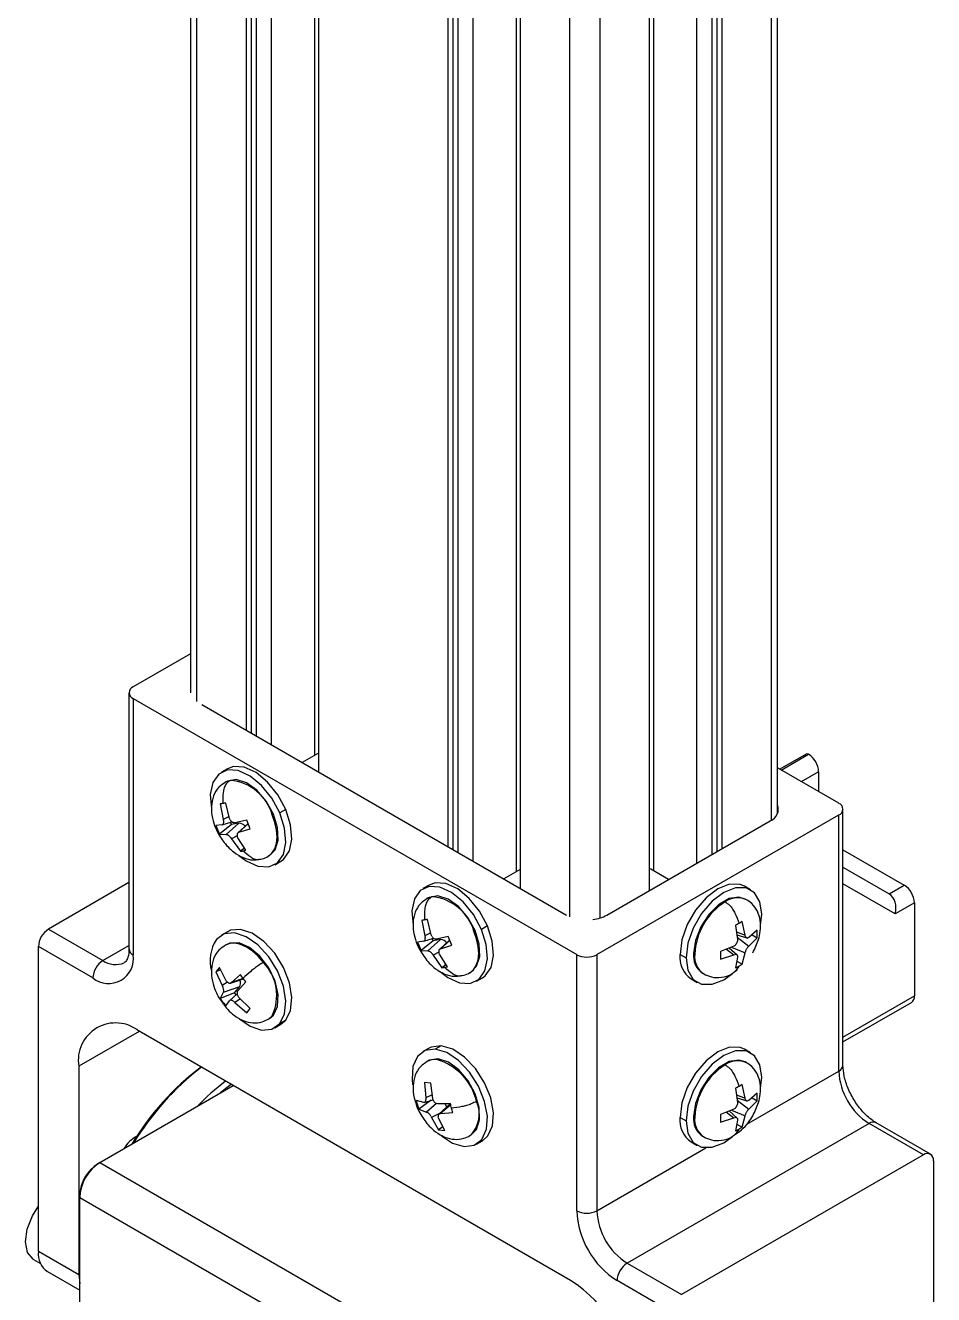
# Model space of a CAD drawing. Header units: millimetres. Extents: x 1258 to 2922, y -135 to 1239.
# Drawn here: x 1671.88 to 1703.73, y 412.44 to 456.95 of the extents above; entities that cross this region are included whole.
import ezdxf

# ---------------------------------------------------------------- set-up
doc = ezdxf.new("R2010")
doc.units = ezdxf.units.MM
doc.header["$LTSCALE"] = 6

msp = doc.modelspace()

# ---------------------------------------------------------------- linework, layer by layer
at = {"color": 7, "linetype": 'Continuous', "lineweight": 25}
for p, q in [((1677.664, 493.137), (1677.664, 433.545)), ((1679.616, 491.903), (1679.616, 432.239)), ((1679.792, 491.86), (1679.792, 432.137)), ((1679.969, 491.806), (1679.969, 432.035)), ((1680.499, 491.5), (1680.499, 431.729)), ((1682.016, 490.624), (1682.016, 431.348)), ((1682.161, 490.541), (1682.161, 430.77)), ((1698.255, 429.306), (1698.255, 489.3)), ((1695.95, 487.969), (1695.95, 427.871)), ((1696.127, 488.071), (1696.127, 427.973)), ((1696.303, 488.173), (1696.303, 428.076)), ((1686.687, 487.821), (1686.687, 428.157)), ((1686.863, 487.778), (1686.863, 428.055)), ((1687.04, 487.724), (1687.04, 427.953)), ((1687.571, 487.418), (1687.571, 427.647)), ((1695.419, 487.663), (1695.419, 427.565)), ((1689.087, 486.542), (1689.087, 427.266)), ((1693.758, 486.704), (1693.758, 426.606)), ((1693.903, 486.787), (1693.903, 427.306)), ((1689.232, 486.459), (1689.232, 426.688)), ((1677.664, 434.909), (1675.656, 433.75)), ((1675.509, 433.545), (1675.509, 424.564)), ((1675.656, 433.341), (1675.656, 424.359)), ((1675.656, 433.341), (1691.212, 424.361)), ((1678.06, 433.137), (1690.859, 425.749)), ((1682.161, 431.431), (1681.588, 431.101)), ((1698.33, 430.865), (1699.291, 431.42)), ((1699.291, 431.42), (1699.344, 431.389)), ((1678.961, 430.883), (1678.749, 430.76)), ((1700.405, 429.668), (1698.255, 430.908)), ((1678.936, 430.436), (1678.895, 430.412)), ((1699.697, 430.777), (1699.697, 430.076)), ((1678.71, 429.645), (1678.815, 429.102)), ((1679.037, 429.141), (1678.905, 429.679)), ((1678.815, 429.102), (1678.828, 429.049)), ((1679.06, 429.09), (1679.037, 429.141)), ((1679.638, 429.076), (1679.221, 428.989)), ((1679.765, 428.778), (1679.638, 429.076)), ((1680.575, 429.291), (1680.534, 429.267)), ((1681.01, 429.453), (1680.798, 429.33)), ((1691.919, 424.361), (1700.405, 429.259)), ((1700.405, 420.277), (1700.405, 429.259)), ((1700.551, 420.481), (1700.551, 429.463)), ((1678.776, 428.912), (1678.554, 428.887)), ((1678.554, 428.887), (1678.681, 428.589)), ((1679.109, 428.926), (1678.681, 428.589)), ((1678.776, 428.911), (1679.12, 429.021)), ((1678.803, 428.924), (1678.776, 428.912)), ((1679.368, 428.971), (1678.921, 428.573)), ((1679.109, 428.926), (1679.074, 429.006)), ((1679.368, 428.971), (1679.109, 428.926)), ((1679.221, 428.989), (1679.182, 428.99)), ((1679.688, 428.958), (1679.325, 428.628)), ((1679.333, 428.635), (1679.365, 428.651)), ((1679.365, 428.651), (1679.765, 428.778)), ((1692.273, 425.749), (1698, 429.055)), ((1678.681, 428.589), (1678.921, 428.573)), ((1678.921, 428.573), (1678.954, 428.569)), ((1679.075, 428.469), (1679.105, 428.422)), ((1679.105, 428.422), (1679.415, 427.986)), ((1679.326, 428.46), (1679.307, 428.51)), ((1679.61, 428.02), (1679.326, 428.46)), ((1679.559, 428.1), (1679.415, 427.986)), ((1680.395, 427.814), (1680.436, 427.838)), ((1700.551, 428.038), (1702.703, 426.796)), ((1680.624, 427.513), (1680.836, 427.635)), ((1689.232, 427.349), (1688.659, 427.018)), ((1693.815, 427.357), (1693.758, 427.381)), ((1694.437, 426.998), (1693.815, 427.357)), ((1700.551, 427.426), (1702.172, 426.49)), ((1675.509, 426.887), (1672.686, 425.257)), ((1686.032, 426.801), (1685.82, 426.678)), ((1697.311, 426.638), (1697.099, 426.76)), ((1702.172, 426.49), (1702.703, 426.796)), ((1686.007, 426.354), (1685.966, 426.33)), ((1697.166, 426.289), (1697.124, 426.313)), ((1703.056, 426.184), (1702.379, 425.793)), ((1703.056, 426.184), (1703.056, 422.918)), ((1685.781, 425.563), (1685.887, 425.02)), ((1686.108, 425.059), (1685.976, 425.597)), ((1697.122, 425.041), (1697.017, 425.524)), ((1697.662, 425.392), (1697.7, 425.779)), ((1672.686, 425.257), (1674.595, 424.155)), ((1678.961, 425.167), (1678.749, 425.045)), ((1687.646, 425.209), (1687.605, 425.185)), ((1688.081, 425.37), (1687.869, 425.248)), ((1696.784, 425.389), (1696.858, 424.888)), ((1697.547, 425.217), (1697.255, 424.964)), ((1697.547, 424.949), (1697.547, 425.217)), ((1672.332, 413.946), (1672.332, 424.645)), ((1674.242, 423.543), (1672.332, 424.645)), ((1678.936, 424.72), (1678.895, 424.696)), ((1685.848, 424.83), (1685.625, 424.805)), ((1685.625, 424.805), (1685.752, 424.507)), ((1686.18, 424.844), (1685.752, 424.507)), ((1685.847, 424.829), (1686.191, 424.939)), ((1685.874, 424.842), (1685.848, 424.83)), ((1685.887, 425.02), (1685.899, 424.967)), ((1686.439, 424.889), (1685.992, 424.491)), ((1686.131, 425.008), (1686.108, 425.059)), ((1686.18, 424.844), (1686.145, 424.924)), ((1686.439, 424.889), (1686.18, 424.844)), ((1686.292, 424.907), (1686.253, 424.908)), ((1686.709, 424.994), (1686.292, 424.907)), ((1686.759, 424.876), (1686.396, 424.546)), ((1686.436, 424.569), (1686.836, 424.696)), ((1686.836, 424.696), (1686.709, 424.994)), ((1696.724, 424.658), (1696.254, 424.471)), ((1696.767, 424.686), (1696.724, 424.658)), ((1696.833, 425.058), (1697.183, 424.946)), ((1696.858, 424.888), (1696.854, 424.838)), ((1697.131, 424.998), (1697.122, 425.041)), ((1697.255, 424.964), (1697.219, 424.947)), ((1697.219, 424.627), (1697.255, 424.659)), ((1697.255, 424.659), (1697.547, 424.949)), ((1697.361, 425.056), (1697.547, 424.949)), ((1685.752, 424.507), (1685.992, 424.491)), ((1685.992, 424.491), (1686.025, 424.487)), ((1686.146, 424.387), (1686.176, 424.34)), ((1686.176, 424.34), (1686.486, 423.904)), ((1686.397, 424.378), (1686.378, 424.427)), ((1686.681, 423.938), (1686.397, 424.378)), ((1686.404, 424.553), (1686.436, 424.569)), ((1691.212, 415.379), (1691.212, 424.361)), ((1691.919, 424.361), (1691.919, 415.379)), ((1694.836, 424.371), (1695.048, 424.248)), ((1695.313, 424.401), (1695.355, 424.377)), ((1696.254, 424.471), (1696.254, 424.202)), ((1696.254, 424.202), (1696.724, 424.353)), ((1696.837, 424.347), (1696.565, 424.594)), ((1696.724, 424.353), (1696.767, 424.366)), ((1696.858, 424.276), (1696.784, 423.896)), ((1696.854, 424.315), (1696.858, 424.276)), ((1697.017, 424.03), (1697.122, 424.428)), ((1697.122, 424.428), (1697.131, 424.475)), ((1678.681, 423.913), (1678.554, 423.761)), ((1678.724, 423.829), (1678.554, 423.761)), ((1678.554, 423.761), (1678.776, 423.274)), ((1678.92, 423.447), (1678.681, 423.913)), ((1686.63, 424.017), (1686.486, 423.904)), ((1687.466, 423.732), (1687.507, 423.755)), ((1696.709, 423.732), (1696.844, 423.827)), ((1696.831, 424.138), (1697.017, 424.03)), ((1678.953, 423.406), (1678.92, 423.447)), ((1679.065, 423.362), (1679.529, 423.511)), ((1679.105, 423.386), (1679.075, 423.366)), ((1679.415, 423.669), (1679.105, 423.386)), ((1679.326, 423.092), (1679.61, 423.41)), ((1687.695, 423.431), (1687.907, 423.553)), ((1695.224, 423.512), (1695.437, 423.39)), ((1695.624, 423.715), (1695.666, 423.691)), ((1678.816, 423.039), (1678.71, 422.824)), ((1679.215, 423.025), (1678.71, 422.824)), ((1678.776, 423.274), (1678.803, 423.225)), ((1679.384, 423.228), (1678.816, 423.039)), ((1678.828, 423.07), (1678.816, 423.039)), ((1679.303, 422.988), (1679.036, 422.745)), ((1679.215, 423.025), (1679.384, 423.228)), ((1679.268, 422.956), (1679.215, 423.025)), ((1679.307, 423.057), (1679.326, 423.092)), ((1679.365, 422.857), (1679.333, 422.902)), ((1679.765, 422.473), (1679.365, 422.857)), ((1678.67, 422.834), (1678.822, 422.631)), ((1678.905, 422.565), (1679.037, 422.745)), ((1679.037, 422.745), (1679.06, 422.762)), ((1679.182, 422.721), (1679.221, 422.684)), ((1679.221, 422.684), (1679.638, 422.321)), ((1679.638, 422.321), (1679.765, 422.473)), ((1700.551, 421.302), (1702.953, 422.689)), ((1680.395, 422.098), (1680.436, 422.122)), ((1680.436, 422.122), (1680.576, 422.24)), ((1680.576, 422.24), (1680.534, 422.216)), ((1681.01, 422.067), (1680.798, 421.945)), ((1680.836, 421.919), (1681.01, 422.067)), ((1691, 412.937), (1675.868, 421.673)), ((1680.624, 421.797), (1680.836, 421.919)), ((1686.032, 421.085), (1685.82, 420.963)), ((1686.463, 421.169), (1686.251, 421.046)), ((1686.007, 420.638), (1685.966, 420.614)), ((1686.352, 420.705), (1686.311, 420.681)), ((1697.311, 420.922), (1697.099, 421.044)), ((1673.747, 420.447), (1673.747, 413.13)), ((1678.025, 420.427), (1678.002, 420.395)), ((1697.166, 420.573), (1697.124, 420.597)), ((1674.489, 417.07), (1679.165, 419.769)), ((1686.091, 419.857), (1685.876, 419.878)), ((1685.876, 419.878), (1685.919, 419.337)), ((1686.163, 419.313), (1686.091, 419.857)), ((1697.122, 419.325), (1697.017, 419.808)), ((1697.662, 419.677), (1697.7, 420.063)), ((1685.919, 419.337), (1685.924, 419.286)), ((1686.18, 419.26), (1686.163, 419.313)), ((1696.784, 419.674), (1696.858, 419.173)), ((1696.833, 419.342), (1697.183, 419.23)), ((1697.131, 419.282), (1697.122, 419.325)), ((1697.547, 419.502), (1697.255, 419.248)), ((1697.361, 419.34), (1697.547, 419.233)), ((1697.547, 419.233), (1697.547, 419.502)), ((1685.846, 419.178), (1685.589, 419.244)), ((1686.108, 419.255), (1685.678, 418.945)), ((1685.678, 418.945), (1685.947, 418.838)), ((1685.877, 419.181), (1685.846, 419.178)), ((1685.868, 419.178), (1686.175, 419.276)), ((1685.947, 418.838), (1685.983, 418.824)), ((1686.336, 419.129), (1686.295, 419.139)), ((1686.784, 419.125), (1686.336, 419.129)), ((1686.777, 419.131), (1686.376, 418.766)), ((1696.724, 418.942), (1696.254, 418.755)), ((1696.837, 418.632), (1696.565, 418.879)), ((1696.767, 418.97), (1696.724, 418.942)), ((1696.858, 419.173), (1696.854, 419.122)), ((1697.255, 419.248), (1697.219, 419.231)), ((1697.219, 418.911), (1697.255, 418.943)), ((1697.255, 418.943), (1697.547, 419.233)), ((1686.097, 418.703), (1686.121, 418.654)), ((1686.121, 418.654), (1686.37, 418.213)), ((1686.365, 418.63), (1686.353, 418.678)), ((1686.585, 418.191), (1686.365, 418.63)), ((1686.401, 418.782), (1686.437, 418.789)), ((1686.437, 418.789), (1686.873, 418.825)), ((1701.465, 418.44), (1692.98, 413.542)), ((1694.836, 418.655), (1695.048, 418.533)), ((1695.313, 418.686), (1695.355, 418.662)), ((1696.254, 418.755), (1696.254, 418.486)), ((1696.254, 418.486), (1696.724, 418.637)), ((1696.724, 418.637), (1696.767, 418.65)), ((1696.858, 418.56), (1696.784, 418.18)), ((1696.831, 418.422), (1697.017, 418.314)), ((1696.854, 418.6), (1696.858, 418.56)), ((1697.017, 418.314), (1697.122, 418.713)), ((1697.122, 418.713), (1697.131, 418.76)), ((1703.374, 417.338), (1701.465, 418.44)), ((1703.624, 417.363), (1701.715, 418.465)), ((1686.52, 418.321), (1686.37, 418.213)), ((1686.37, 418.213), (1686.585, 418.191)), ((1687.466, 418.016), (1687.507, 418.04)), ((1695.624, 417.999), (1695.666, 417.975)), ((1687.695, 417.715), (1687.907, 417.837)), ((1695.224, 417.797), (1695.437, 417.674)), ((1674.418, 417.029), (1674.489, 417.07)), ((1674.489, 417.07), (1690.965, 407.559)), ((1703.374, 417.338), (1694.889, 412.44)), ((1703.728, 417.134), (1703.728, 406.807)), ((1673.782, 415.927), (1673.782, 415.845)), ((1673.782, 415.845), (1690.258, 406.334)), ((1673.782, 405.544), (1673.782, 415.845)), ((1673.747, 413.13), (1672.332, 413.946)), ((1672.165, 413.671), (1672.408, 413.531)), ((1692.98, 413.542), (1694.889, 412.44)), ((1672.648, 413.248), (1673.782, 412.594)), ((1673.747, 413.13), (1673.782, 412.834)), ((1694.536, 411.827), (1692.626, 412.929))]:
    msp.add_line(p, q, dxfattribs=at)
at = {"color": 8, "linetype": 'Continuous', "lineweight": 25}
for p, q in [((1677.883, 493.01), (1677.883, 433.239)), ((1698.036, 489.173), (1698.036, 429.077)), ((1692.025, 485.703), (1692.025, 425.644)), ((1690.965, 485.459), (1690.965, 425.688)), ((1698.383, 430.835), (1699.344, 431.389)), ((1699.697, 430.777), (1699.09, 430.426)), ((1679.02, 429.21), (1678.815, 429.102)), ((1679.695, 428.944), (1679.365, 428.651)), ((1679.304, 428.527), (1679.105, 428.422)), ((1702.379, 425.793), (1700.551, 426.849)), ((1686.091, 425.127), (1685.887, 425.02)), ((1696.817, 425.164), (1697.122, 425.041)), ((1674.595, 424.155), (1675.509, 424.683)), ((1686.766, 424.862), (1686.436, 424.569)), ((1696.639, 424.624), (1697.122, 424.428)), ((1696.844, 424.98), (1697.255, 424.659)), ((1686.375, 424.445), (1686.176, 424.34)), ((1696.466, 424.555), (1696.724, 424.353)), ((1678.967, 423.395), (1678.776, 423.274)), ((1679.519, 423.523), (1679.105, 423.386)), ((1700.551, 421.471), (1703.056, 422.918)), ((1678.813, 422.624), (1678.803, 422.691)), ((1679.416, 422.807), (1679.221, 422.684)), ((1675.868, 421.672), (1673.747, 420.447)), ((1697.174, 418.413), (1700.405, 420.277)), ((1686.145, 419.446), (1685.919, 419.337)), ((1696.817, 419.448), (1697.122, 419.325)), ((1685.549, 419.196), (1685.628, 419.092)), ((1686.296, 419.139), (1685.947, 418.838)), ((1686.792, 419.095), (1686.437, 418.789)), ((1696.466, 418.839), (1696.724, 418.637)), ((1696.639, 418.908), (1697.122, 418.713)), ((1696.844, 419.264), (1697.255, 418.943)), ((1686.402, 418.79), (1686.121, 418.654)), ((1691.919, 415.379), (1695.744, 417.587))]:
    msp.add_line(p, q, dxfattribs=at)
at = {"color": 7, "linetype": 'Continuous', "lineweight": 25, "flags": 128}
for points in [[(1681.01, 429.453), (1680.732, 429.969), (1680.372, 430.415), (1679.967, 430.749), (1679.554, 430.936), (1679.175, 430.96), (1678.961, 430.883)], [(1680.798, 429.33), (1680.52, 429.846), (1680.16, 430.293), (1679.755, 430.626), (1679.342, 430.814), (1678.963, 430.837), (1678.655, 430.694), (1678.448, 430.399), (1678.362, 429.98), (1678.405, 429.481)], [(1680.575, 429.291), (1680.324, 429.747), (1679.996, 430.13), (1679.63, 430.392), (1679.271, 430.503), (1678.962, 430.45), (1678.936, 430.436)], [(1679.359, 427.842), (1679.618, 427.647), (1680.031, 427.459), (1680.409, 427.436), (1680.717, 427.579), (1680.924, 427.874), (1681.01, 428.293), (1680.967, 428.795), (1680.798, 429.33)], [(1680.436, 427.838), (1680.632, 428.036), (1680.739, 428.381), (1680.72, 428.817), (1680.575, 429.291)], [(1680.836, 427.635), (1680.93, 427.701), (1681.137, 427.997), (1681.223, 428.416), (1681.179, 428.918), (1681.01, 429.453)], [(1688.081, 425.37), (1687.803, 425.887), (1687.444, 426.333), (1687.038, 426.667), (1686.625, 426.854), (1686.246, 426.878), (1686.032, 426.801)], [(1687.869, 425.248), (1687.591, 425.764), (1687.231, 426.211), (1686.826, 426.544), (1686.413, 426.732), (1686.034, 426.755), (1685.726, 426.612), (1685.519, 426.317), (1685.433, 425.898), (1685.476, 425.399)], [(1687.646, 425.209), (1687.395, 425.665), (1687.067, 426.048), (1686.701, 426.31), (1686.342, 426.421), (1686.033, 426.368), (1686.007, 426.354)], [(1697.099, 426.76), (1696.941, 426.825), (1696.572, 426.829), (1696.162, 426.667), (1695.752, 426.356), (1695.383, 425.925), (1695.089, 425.417), (1694.901, 424.881), (1694.836, 424.371)], [(1697.7, 425.779), (1697.635, 426.215), (1697.447, 426.533), (1697.153, 426.702), (1696.784, 426.706), (1696.374, 426.545), (1695.964, 426.233), (1695.595, 425.802), (1695.301, 425.294), (1695.113, 424.759), (1695.048, 424.248)], [(1697.124, 426.313), (1696.904, 426.381), (1696.558, 426.326), (1696.19, 426.114), (1695.844, 425.768), (1695.562, 425.332), (1695.377, 424.857), (1695.313, 424.401)], [(1680.798, 421.945), (1680.967, 422.285), (1681.01, 422.736), (1680.924, 423.254), (1680.717, 423.789), (1680.409, 424.287), (1680.03, 424.701), (1679.618, 424.989), (1679.212, 425.124), (1678.852, 425.093), (1678.575, 424.897)], [(1681.01, 422.067), (1681.179, 422.407), (1681.222, 422.858), (1681.136, 423.377), (1680.929, 423.911), (1680.621, 424.41), (1680.242, 424.823), (1679.83, 425.112), (1679.424, 425.247), (1679.065, 425.215), (1678.961, 425.167)], [(1686.43, 423.76), (1686.689, 423.565), (1687.102, 423.377), (1687.48, 423.354), (1687.788, 423.497), (1687.996, 423.792), (1688.081, 424.211), (1688.038, 424.713), (1687.869, 425.248)], [(1687.507, 423.755), (1687.703, 423.954), (1687.81, 424.299), (1687.791, 424.735), (1687.646, 425.209)], [(1687.907, 423.553), (1688.001, 423.619), (1688.208, 423.915), (1688.294, 424.334), (1688.25, 424.835), (1688.081, 425.37)], [(1680.576, 422.24), (1680.72, 422.548), (1680.739, 422.962), (1680.632, 423.431), (1680.41, 423.898), (1680.101, 424.308), (1679.742, 424.612), (1679.377, 424.771), (1679.048, 424.768), (1678.936, 424.72)], [(1695.048, 424.248), (1695.113, 423.813), (1695.301, 423.495), (1695.595, 423.325), (1695.964, 423.321), (1696.374, 423.483), (1696.678, 423.699)], [(1696.772, 423.783), (1696.784, 423.794), (1696.818, 423.828)], [(1679.38, 422.108), (1679.755, 421.852), (1680.161, 421.717), (1680.52, 421.749), (1680.798, 421.945)], [(1686.463, 421.169), (1686.109, 421.123), (1686.032, 421.085)], [(1687.907, 417.837), (1688.099, 418.008), (1688.258, 418.358), (1688.291, 418.817), (1688.195, 419.338), (1687.978, 419.872), (1687.663, 420.365), (1687.28, 420.77), (1686.867, 421.047), (1686.463, 421.169)], [(1697.099, 421.044), (1696.941, 421.109), (1696.572, 421.113), (1696.162, 420.951), (1695.752, 420.64), (1695.383, 420.209), (1695.089, 419.701), (1694.901, 419.166), (1694.836, 418.655)], [(1686.251, 421.046), (1685.897, 421), (1685.628, 420.792), (1685.468, 420.442), (1685.436, 419.983), (1685.456, 419.799)], [(1686.352, 420.705), (1686.042, 420.656), (1686.007, 420.638)], [(1687.264, 417.632), (1687.618, 417.677), (1687.887, 417.885), (1688.046, 418.236), (1688.079, 418.694), (1687.983, 419.216), (1687.766, 419.75), (1687.451, 420.243), (1687.068, 420.648), (1686.655, 420.925), (1686.251, 421.046)], [(1687.507, 418.04), (1687.698, 418.229), (1687.809, 418.571), (1687.793, 419.005), (1687.652, 419.479), (1687.404, 419.937), (1687.077, 420.322), (1686.712, 420.589), (1686.352, 420.705)], [(1697.7, 420.063), (1697.635, 420.499), (1697.447, 420.817), (1697.153, 420.986), (1696.784, 420.991), (1696.374, 420.829), (1695.964, 420.518), (1695.595, 420.087), (1695.301, 419.579), (1695.113, 419.043), (1695.048, 418.533)], [(1697.124, 420.597), (1696.904, 420.665), (1696.558, 420.61), (1696.19, 420.398), (1695.844, 420.053), (1695.562, 419.616), (1695.377, 419.141), (1695.313, 418.686)], [(1679.098, 419.808), (1678.907, 419.664), (1678.716, 419.51)], [(1695.048, 418.533), (1695.113, 418.097), (1695.301, 417.779), (1695.595, 417.609), (1695.964, 417.605), (1696.374, 417.767), (1696.678, 417.983)], [(1686.475, 418.006), (1686.86, 417.753), (1687.264, 417.632)], [(1696.772, 418.067), (1696.784, 418.078), (1696.835, 418.128)], [(1672.165, 413.671), (1672.147, 413.683), (1671.949, 413.922), (1671.876, 414.291), (1671.936, 414.74), (1672.121, 415.208), (1672.332, 415.539)]]:
    msp.add_lwpolyline(points, dxfattribs=at)
at = {"color": 8, "linetype": 'Continuous', "lineweight": 25, "flags": 128}
for points in [[(1679.066, 430.473), (1678.904, 430.417), (1678.895, 430.412)], [(1680.391, 427.812), (1680.519, 427.915), (1680.62, 428.067), (1680.682, 428.26), (1680.705, 428.485), (1680.687, 428.735), (1680.63, 428.999), (1680.534, 429.267)], [(1686.137, 426.391), (1685.975, 426.335), (1685.966, 426.33)], [(1687.462, 423.729), (1687.59, 423.833), (1687.691, 423.985), (1687.754, 424.178), (1687.776, 424.403), (1687.759, 424.653), (1687.701, 424.917), (1687.605, 425.185)], [(1680.223, 424.09), (1680.038, 424.307), (1679.839, 424.489), (1679.631, 424.629), (1679.425, 424.722), (1679.227, 424.764), (1679.044, 424.753), (1678.891, 424.694)], [(1680.391, 422.096), (1680.404, 422.103), (1680.534, 422.216)]]:
    msp.add_lwpolyline(points, dxfattribs=at)
at = {"color": 7, "linetype": 'Continuous', "lineweight": 25}
for centre, radius, start, end in [((1675.733, 433.545), 0.218, 110.7834, 249.2166), ((1698.93, 430.742), 0.768, 2.6055, 57.3945), ((1678.915, 428.793), 1.687, 16.3377, 84.8446), ((1697.847, 429.465), 0.437, 290.5227, 20.934), ((1700.327, 429.463), 0.218, 290.7834, 69.2166), ((1679.368, 428.702), 0.269, 36.7598, 89.9512), ((1702.289, 426.149), 0.768, 2.6055, 57.3945), ((1685.986, 424.711), 1.687, 16.3377, 84.8446), ((1697.658, 424.273), 2.305, 122.6055, 177.3945), ((1691.632, 426.92), 1.335, 276.3256, 298.6961), ((1673.1, 424.61), 0.768, 122.6055, 177.3945), ((1679.745, 424.145), 1.391, 147.2742, 195.1167), ((1686.439, 424.62), 0.269, 36.7598, 89.9512), ((1674.794, 424.22), 0.873, 230.7967, 9.214), ((1691.566, 425.043), 0.769, 242.6097, 297.3903), ((1695.74, 424.263), 0.911, 173.1955, 235.4923), ((1696.021, 424.308), 0.714, 172.4814, 236.2064), ((1675.009, 423.508), 0.768, 122.6055, 177.3945), ((1679.002, 422.924), 1.688, 335.1856, 43.6652), ((1679.151, 423.362), 0.269, 330.0894, 23.2827), ((1702.818, 422.887), 0.24, 304.0564, 7.2558), ((1675.04, 420.657), 1.31, 50.7967, 189.214), ((1685.756, 418.769), 1.991, 13.0042, 73.8306), ((1683.723, 412.868), 9.453, 126.975, 149.1544), ((1683.944, 412.754), 9.666, 127.5834, 148.8551), ((1697.658, 418.557), 2.305, 122.6055, 177.3945), ((1702.707, 420.382), 2.305, 182.6055, 237.3945), ((1684.019, 413.141), 8.499, 127.0593, 136.0574), ((1686.193, 418.779), 0.527, 27.6673, 41.4759), ((1695.74, 418.547), 0.911, 173.1955, 235.4923), ((1696.021, 418.592), 0.714, 172.4814, 236.2064), ((1676.242, 417.055), 1.038, 116.6647, 151.0356), ((1675.317, 415.775), 1.537, 122.6055, 177.3945), ((1703.512, 417.169), 0.218, 350.786, 129.2033), ((1675.164, 415.864), 1.383, 122.6055, 177.3945), ((1694.283, 415.519), 3.074, 182.6055, 237.3945), ((1691.566, 416.061), 0.769, 242.6097, 297.3903), ((1694.222, 415.484), 2.305, 182.6055, 237.3945), ((1673.052, 413.851), 0.726, 172.4814, 236.2064), ((1693.394, 412.895), 0.768, 122.6055, 177.3945), ((1688.516, 409.053), 4.61, 2.6055, 57.3945)]:
    msp.add_arc(centre, radius, start, end, dxfattribs=at)
at = {"color": 8, "linetype": 'Continuous', "lineweight": 25}
for centre, radius, start, end in [((1696.855, 425.601), 0.754, 65.6929, 125.6176), ((1675.76, 424.588), 0.251, 185.6948, 245.6253), ((1696.068, 424.286), 0.719, 172.7273, 236.1117), ((1675.035, 424.77), 0.756, 234.4174, 293.9061), ((1686.238, 420.133), 0.552, 82.4048, 119.5805), ((1696.855, 419.885), 0.754, 65.6929, 125.6176), ((1700.301, 420.506), 0.251, 294.3747, 354.3052), ((1686.766, 418.771), 1.031, 313.1439, 25.5769), ((1696.068, 418.571), 0.719, 172.7273, 236.1117), ((1701.612, 418.236), 0.251, 65.6929, 125.6176)]:
    msp.add_arc(centre, radius, start, end, dxfattribs=at)
at = {"color": 7, "linetype": 'Continuous', "lineweight": 25}
msp.add_ellipse((1702.026, 425.997), major_axis=(0, 0.533), ratio=0.717434, start_param=4.319788, end_param=5.890584, dxfattribs=at)
for points, knots in [([(1678.895, 430.412), (1678.813, 430.354), (1678.625, 430.224), (1678.457, 429.931), (1678.384, 429.561), (1678.421, 429.168), (1678.526, 428.823), (1678.626, 428.633), (1678.67, 428.55)], [0, 0, 0, 0, 0.141423, 0.321525, 0.516844, 0.711735, 0.873078, 1, 1, 1, 1]), ([(1679.066, 430.473), (1679.015, 430.438), (1678.922, 430.374), (1678.84, 430.215), (1678.797, 429.978), (1678.8, 429.792), (1678.803, 429.661)], [0, 0, 0, 0, 0.233001, 0.418435, 0.591328, 1, 1, 1, 1]), ([(1678.803, 429.661), (1678.785, 429.658), (1678.753, 429.652), (1678.723, 429.647), (1678.71, 429.645)], [0, 0, 0, 0, 0.559869, 1, 1, 1, 1]), ([(1678.905, 429.679), (1678.885, 429.675), (1678.85, 429.669), (1678.817, 429.663), (1678.803, 429.661)], [0, 0, 0, 0, 0.560075, 1, 1, 1, 1]), ([(1679.06, 429.09), (1679.069, 429.077), (1679.085, 429.052), (1679.116, 429.022), (1679.148, 429), (1679.171, 428.993), (1679.182, 428.99)], [0, 0, 0, 0, 0.250273, 0.5, 0.749727, 1, 1, 1, 1]), ([(1678.803, 428.924), (1678.808, 428.93), (1678.82, 428.943), (1678.829, 428.972), (1678.833, 429.008), (1678.83, 429.036), (1678.828, 429.049)], [0, 0, 0, 0, 0.250273, 0.5, 0.749727, 1, 1, 1, 1]), ([(1679.333, 428.635), (1679.326, 428.628), (1679.312, 428.614), (1679.302, 428.584), (1679.299, 428.549), (1679.304, 428.523), (1679.307, 428.51)], [0, 0, 0, 0, 0.250273, 0.5, 0.749727, 1, 1, 1, 1]), ([(1678.67, 428.55), (1678.764, 428.41), (1678.915, 428.184), (1679.215, 427.921), (1679.513, 427.751), (1679.814, 427.664), (1680.003, 427.696), (1680.078, 427.709)], [0, 0, 0, 0, 0.269707, 0.43363, 0.651466, 0.862752, 1, 1, 1, 1]), ([(1679.075, 428.469), (1679.066, 428.481), (1679.047, 428.505), (1679.016, 428.534), (1678.984, 428.557), (1678.964, 428.565), (1678.954, 428.569)], [0, 0, 0, 0, 0.250273, 0.5, 0.749727, 1, 1, 1, 1]), ([(1679.415, 427.986), (1679.432, 427.988), (1679.462, 427.992), (1679.495, 427.997), (1679.509, 428)], [0, 0, 0, 0, 0.560075, 1, 1, 1, 1]), ([(1679.509, 428), (1679.527, 428.003), (1679.56, 428.009), (1679.595, 428.017), (1679.61, 428.02)], [0, 0, 0, 0, 0.559869, 1, 1, 1, 1]), ([(1680.078, 427.709), (1680.112, 427.711), (1680.219, 427.717), (1680.324, 427.775), (1680.395, 427.814)], [0, 0, 0, 0, 0.322958, 1, 1, 1, 1]), ([(1685.966, 426.33), (1685.884, 426.272), (1685.696, 426.142), (1685.528, 425.849), (1685.455, 425.479), (1685.493, 425.086), (1685.597, 424.741), (1685.697, 424.551), (1685.741, 424.468)], [0, 0, 0, 0, 0.141423, 0.321525, 0.516844, 0.711735, 0.873078, 1, 1, 1, 1]), ([(1686.137, 426.391), (1686.086, 426.356), (1685.993, 426.292), (1685.912, 426.133), (1685.868, 425.896), (1685.872, 425.71), (1685.874, 425.579)], [0, 0, 0, 0, 0.233001, 0.418435, 0.591328, 1, 1, 1, 1]), ([(1696.416, 426.215), (1696.469, 426.18), (1696.565, 426.117), (1696.685, 425.967), (1696.8, 425.747), (1696.862, 425.575), (1696.905, 425.455)], [0, 0, 0, 0, 0.233001, 0.418435, 0.591328, 1, 1, 1, 1]), ([(1697.391, 424.427), (1697.465, 424.578), (1697.585, 424.822), (1697.662, 425.213), (1697.663, 425.559), (1697.567, 425.888), (1697.396, 426.134), (1697.231, 426.245), (1697.166, 426.289)], [0, 0, 0, 0, 0.225449, 0.362472, 0.544562, 0.721176, 0.888899, 1, 1, 1, 1]), ([(1685.874, 425.579), (1685.856, 425.576), (1685.824, 425.57), (1685.794, 425.565), (1685.781, 425.563)], [0, 0, 0, 0, 0.559869, 1, 1, 1, 1]), ([(1685.976, 425.597), (1685.956, 425.593), (1685.921, 425.587), (1685.888, 425.581), (1685.874, 425.579)], [0, 0, 0, 0, 0.560075, 1, 1, 1, 1]), ([(1697.017, 425.524), (1696.997, 425.511), (1696.96, 425.487), (1696.922, 425.465), (1696.905, 425.455)], [0, 0, 0, 0, 0.560075, 1, 1, 1, 1]), ([(1696.905, 425.455), (1696.883, 425.443), (1696.844, 425.42), (1696.802, 425.399), (1696.784, 425.389)], [0, 0, 0, 0, 0.559869, 1, 1, 1, 1]), ([(1678.895, 424.696), (1678.813, 424.638), (1678.625, 424.508), (1678.457, 424.216), (1678.384, 423.845), (1678.421, 423.452), (1678.526, 423.107), (1678.626, 422.917), (1678.67, 422.834)], [0, 0, 0, 0, 0.141423, 0.321525, 0.516844, 0.711735, 0.873078, 1, 1, 1, 1]), ([(1685.874, 424.842), (1685.879, 424.848), (1685.891, 424.861), (1685.9, 424.89), (1685.904, 424.926), (1685.901, 424.954), (1685.899, 424.967)], [0, 0, 0, 0, 0.250273, 0.5, 0.749727, 1, 1, 1, 1]), ([(1686.131, 425.008), (1686.14, 424.995), (1686.156, 424.97), (1686.187, 424.94), (1686.219, 424.918), (1686.242, 424.911), (1686.253, 424.908)], [0, 0, 0, 0, 0.250273, 0.5, 0.749727, 1, 1, 1, 1]), ([(1696.767, 424.686), (1696.777, 424.696), (1696.798, 424.716), (1696.824, 424.754), (1696.844, 424.795), (1696.851, 424.824), (1696.854, 424.838)], [0, 0, 0, 0, 0.2502728, 0.5, 0.7497272, 1, 1, 1, 1]), ([(1697.131, 424.998), (1697.136, 424.988), (1697.145, 424.969), (1697.166, 424.951), (1697.191, 424.942), (1697.209, 424.945), (1697.219, 424.947)], [0, 0, 0, 0, 0.250273, 0.5, 0.749727, 1, 1, 1, 1]), ([(1697.219, 424.627), (1697.209, 424.617), (1697.191, 424.595), (1697.166, 424.557), (1697.145, 424.516), (1697.136, 424.489), (1697.131, 424.475)], [0, 0, 0, 0, 0.250273, 0.5, 0.749727, 1, 1, 1, 1]), ([(1675.509, 424.564), (1675.507, 424.508), (1675.501, 424.346), (1675.433, 424.165), (1675.385, 424.098), (1675.347, 424.086), (1675.339, 424.084)], [0, 0, 0, 0, 0.186631, 0.541342, 0.904651, 1, 1, 1, 1]), ([(1685.741, 424.468), (1685.835, 424.328), (1685.986, 424.102), (1686.286, 423.839), (1686.584, 423.669), (1686.885, 423.582), (1687.074, 423.614), (1687.149, 423.627)], [0, 0, 0, 0, 0.269707, 0.43363, 0.651466, 0.862752, 1, 1, 1, 1]), ([(1686.146, 424.387), (1686.137, 424.399), (1686.118, 424.423), (1686.087, 424.452), (1686.055, 424.475), (1686.035, 424.483), (1686.025, 424.487)], [0, 0, 0, 0, 0.250273, 0.5, 0.749727, 1, 1, 1, 1]), ([(1686.404, 424.553), (1686.397, 424.546), (1686.383, 424.532), (1686.373, 424.502), (1686.37, 424.467), (1686.375, 424.441), (1686.378, 424.427)], [0, 0, 0, 0, 0.250273, 0.5, 0.749727, 1, 1, 1, 1]), ([(1696.854, 424.315), (1696.851, 424.324), (1696.844, 424.342), (1696.824, 424.359), (1696.798, 424.369), (1696.777, 424.367), (1696.767, 424.366)], [0, 0, 0, 0, 0.250273, 0.5, 0.749727, 1, 1, 1, 1]), ([(1680.223, 424.09), (1680.167, 424.057), (1680.068, 423.997), (1679.91, 423.882), (1679.722, 423.729), (1679.597, 423.617), (1679.509, 423.538)], [0, 0, 0, 0, 0.233001, 0.418435, 0.591328, 1, 1, 1, 1]), ([(1686.486, 423.904), (1686.503, 423.906), (1686.533, 423.91), (1686.566, 423.915), (1686.58, 423.918)], [0, 0, 0, 0, 0.560075, 1, 1, 1, 1]), ([(1686.58, 423.918), (1686.598, 423.921), (1686.631, 423.927), (1686.666, 423.935), (1686.681, 423.938)], [0, 0, 0, 0, 0.559869, 1, 1, 1, 1]), ([(1687.149, 423.627), (1687.183, 423.629), (1687.29, 423.635), (1687.395, 423.693), (1687.466, 423.732)], [0, 0, 0, 0, 0.322958, 1, 1, 1, 1]), ([(1695.666, 423.691), (1695.757, 423.648), (1695.964, 423.55), (1696.298, 423.558), (1696.56, 423.624), (1696.69, 423.719), (1696.709, 423.732)], [0, 0, 0, 0, 0.257941, 0.586432, 0.942674, 1, 1, 1, 1]), ([(1696.71, 423.729), (1696.728, 423.741), (1696.811, 423.792), (1696.863, 423.886), (1696.905, 423.96)], [0, 0, 0, 0, 0.217327, 1, 1, 1, 1]), ([(1696.784, 423.896), (1696.807, 423.907), (1696.848, 423.928), (1696.887, 423.95), (1696.905, 423.96)], [0, 0, 0, 0, 0.560075, 1, 1, 1, 1]), ([(1696.905, 423.96), (1696.926, 423.973), (1696.965, 423.995), (1697.001, 424.02), (1697.017, 424.03)], [0, 0, 0, 0, 0.559869, 1, 1, 1, 1]), ([(1678.953, 423.406), (1678.963, 423.397), (1678.983, 423.379), (1679.015, 423.364), (1679.047, 423.358), (1679.065, 423.363), (1679.075, 423.366)], [0, 0, 0, 0, 0.250273, 0.5, 0.749727, 1, 1, 1, 1]), ([(1679.509, 423.538), (1679.491, 423.562), (1679.458, 423.605), (1679.428, 423.649), (1679.415, 423.669)], [0, 0, 0, 0, 0.559869, 1, 1, 1, 1]), ([(1679.61, 423.41), (1679.59, 423.433), (1679.556, 423.476), (1679.523, 423.519), (1679.509, 423.538)], [0, 0, 0, 0, 0.560075, 1, 1, 1, 1]), ([(1678.828, 423.07), (1678.83, 423.081), (1678.833, 423.102), (1678.829, 423.141), (1678.82, 423.183), (1678.808, 423.211), (1678.803, 423.225)], [0, 0, 0, 0, 0.250273, 0.5, 0.749727, 1, 1, 1, 1]), ([(1679.307, 423.057), (1679.304, 423.046), (1679.299, 423.023), (1679.302, 422.984), (1679.312, 422.943), (1679.326, 422.916), (1679.333, 422.902)], [0, 0, 0, 0, 0.2502728, 0.5, 0.7497272, 1, 1, 1, 1]), ([(1678.71, 422.824), (1678.726, 422.799), (1678.756, 422.754), (1678.789, 422.711), (1678.803, 422.691)], [0, 0, 0, 0, 0.560075, 1, 1, 1, 1]), ([(1678.803, 422.691), (1678.821, 422.667), (1678.854, 422.624), (1678.889, 422.583), (1678.905, 422.565)], [0, 0, 0, 0, 0.559869, 1, 1, 1, 1]), ([(1678.822, 422.631), (1678.869, 422.563), (1678.975, 422.41), (1679.217, 422.207), (1679.513, 422.031), (1679.847, 421.951), (1680.146, 421.975), (1680.324, 422.063), (1680.395, 422.098)], [0, 0, 0, 0, 0.125777, 0.280433, 0.485955, 0.685297, 0.874602, 1, 1, 1, 1]), ([(1679.182, 422.721), (1679.171, 422.73), (1679.148, 422.746), (1679.116, 422.761), (1679.085, 422.767), (1679.069, 422.764), (1679.06, 422.762)], [0, 0, 0, 0, 0.250273, 0.5, 0.749727, 1, 1, 1, 1]), ([(1685.966, 420.614), (1685.884, 420.556), (1685.697, 420.426), (1685.528, 420.133), (1685.458, 419.763), (1685.478, 419.433), (1685.54, 419.248), (1685.556, 419.199)], [0, 0, 0, 0, 0.180974, 0.411447, 0.66139, 0.910786, 1, 1, 1, 1]), ([(1696.416, 420.499), (1696.469, 420.464), (1696.565, 420.401), (1696.685, 420.251), (1696.8, 420.031), (1696.862, 419.86), (1696.905, 419.739)], [0, 0, 0, 0, 0.233001, 0.418435, 0.591328, 1, 1, 1, 1]), ([(1697.391, 418.711), (1697.465, 418.863), (1697.585, 419.106), (1697.662, 419.498), (1697.663, 419.843), (1697.567, 420.172), (1697.396, 420.418), (1697.231, 420.529), (1697.166, 420.573)], [0, 0, 0, 0, 0.225449, 0.362472, 0.544562, 0.721176, 0.888899, 1, 1, 1, 1]), ([(1701.715, 418.465), (1701.663, 418.498), (1701.51, 418.594), (1701.241, 418.843), (1700.95, 419.225), (1700.722, 419.663), (1700.576, 420.109), (1700.559, 420.359), (1700.551, 420.481)], [0, 0, 0, 0, 0.092131, 0.27122, 0.453855, 0.638645, 0.822857, 1, 1, 1, 1]), ([(1696.905, 419.739), (1696.883, 419.727), (1696.844, 419.704), (1696.802, 419.683), (1696.784, 419.674)], [0, 0, 0, 0, 0.559869, 1, 1, 1, 1]), ([(1697.017, 419.808), (1696.997, 419.795), (1696.96, 419.772), (1696.922, 419.749), (1696.905, 419.739)], [0, 0, 0, 0, 0.560075, 1, 1, 1, 1]), ([(1685.877, 419.181), (1685.884, 419.185), (1685.898, 419.192), (1685.913, 419.216), (1685.923, 419.247), (1685.924, 419.273), (1685.924, 419.286)], [0, 0, 0, 0, 0.250273, 0.5, 0.749727, 1, 1, 1, 1]), ([(1697.131, 419.282), (1697.136, 419.272), (1697.145, 419.253), (1697.166, 419.236), (1697.191, 419.227), (1697.209, 419.23), (1697.219, 419.231)], [0, 0, 0, 0, 0.250273, 0.5, 0.749727, 1, 1, 1, 1]), ([(1685.556, 419.199), (1685.574, 419.134), (1685.617, 418.978), (1685.695, 418.835), (1685.741, 418.752)], [0, 0, 0, 0, 0.419253, 1, 1, 1, 1]), ([(1685.589, 419.244), (1685.595, 419.216), (1685.608, 419.165), (1685.622, 419.114), (1685.628, 419.092)], [0, 0, 0, 0, 0.560075, 1, 1, 1, 1]), ([(1685.628, 419.092), (1685.637, 419.065), (1685.652, 419.015), (1685.67, 418.966), (1685.678, 418.945)], [0, 0, 0, 0, 0.559869, 1, 1, 1, 1]), ([(1686.18, 419.26), (1686.187, 419.246), (1686.201, 419.219), (1686.229, 419.185), (1686.261, 419.156), (1686.283, 419.145), (1686.295, 419.139)], [0, 0, 0, 0, 0.250273, 0.5, 0.749727, 1, 1, 1, 1]), ([(1686.825, 418.973), (1686.817, 419.001), (1686.802, 419.051), (1686.79, 419.102), (1686.784, 419.125)], [0, 0, 0, 0, 0.559869, 1, 1, 1, 1]), ([(1687.696, 419.217), (1687.639, 419.186), (1687.537, 419.131), (1687.353, 419.068), (1687.115, 419.014), (1686.945, 418.99), (1686.825, 418.973)], [0, 0, 0, 0, 0.2330012, 0.4184346, 0.591328, 1, 1, 1, 1]), ([(1686.873, 418.825), (1686.864, 418.852), (1686.847, 418.901), (1686.832, 418.951), (1686.825, 418.973)], [0, 0, 0, 0, 0.560075, 1, 1, 1, 1]), ([(1696.767, 418.97), (1696.777, 418.98), (1696.798, 419), (1696.824, 419.038), (1696.844, 419.08), (1696.851, 419.108), (1696.854, 419.122)], [0, 0, 0, 0, 0.2502728, 0.5, 0.7497272, 1, 1, 1, 1]), ([(1697.219, 418.911), (1697.209, 418.901), (1697.191, 418.879), (1697.166, 418.841), (1697.145, 418.8), (1697.136, 418.773), (1697.131, 418.76)], [0, 0, 0, 0, 0.250273, 0.5, 0.749727, 1, 1, 1, 1]), ([(1685.741, 418.752), (1685.835, 418.612), (1685.986, 418.386), (1686.286, 418.124), (1686.584, 417.95), (1686.918, 417.869), (1687.217, 417.893), (1687.395, 417.981), (1687.466, 418.016)], [0, 0, 0, 0, 0.225449, 0.362472, 0.544562, 0.721176, 0.888899, 1, 1, 1, 1]), ([(1686.097, 418.703), (1686.089, 418.716), (1686.073, 418.742), (1686.044, 418.776), (1686.013, 418.805), (1685.993, 418.818), (1685.983, 418.824)], [0, 0, 0, 0, 0.250273, 0.5, 0.749727, 1, 1, 1, 1]), ([(1686.401, 418.782), (1686.392, 418.778), (1686.376, 418.769), (1686.36, 418.745), (1686.351, 418.714), (1686.352, 418.69), (1686.353, 418.678)], [0, 0, 0, 0, 0.250273, 0.5, 0.749727, 1, 1, 1, 1]), ([(1696.709, 418.016), (1696.805, 418.077), (1696.997, 418.199), (1697.226, 418.451), (1697.34, 418.632), (1697.391, 418.711)], [0, 0, 0, 0, 0.361858, 0.719029, 1, 1, 1, 1]), ([(1696.854, 418.6), (1696.851, 418.609), (1696.844, 418.627), (1696.824, 418.644), (1696.798, 418.653), (1696.777, 418.651), (1696.767, 418.65)], [0, 0, 0, 0, 0.250273, 0.5, 0.749727, 1, 1, 1, 1]), ([(1695.666, 417.975), (1695.757, 417.932), (1695.964, 417.835), (1696.298, 417.842), (1696.56, 417.908), (1696.69, 418.003), (1696.709, 418.016)], [0, 0, 0, 0, 0.257941, 0.586432, 0.942674, 1, 1, 1, 1]), ([(1696.71, 418.014), (1696.728, 418.025), (1696.811, 418.076), (1696.863, 418.17), (1696.905, 418.244)], [0, 0, 0, 0, 0.217327, 1, 1, 1, 1]), ([(1696.784, 418.18), (1696.807, 418.192), (1696.848, 418.212), (1696.887, 418.234), (1696.905, 418.244)], [0, 0, 0, 0, 0.560075, 1, 1, 1, 1]), ([(1696.905, 418.244), (1696.926, 418.257), (1696.965, 418.279), (1697.001, 418.304), (1697.017, 418.314)], [0, 0, 0, 0, 0.559869, 1, 1, 1, 1])]:
    msp.add_open_spline(points, degree=3, knots=knots, dxfattribs=at)
at = {"color": 8, "linetype": 'Continuous', "lineweight": 25}
for points in [[(1680.079, 427.702), (1680.071, 427.698), (1680.017, 427.677), (1679.91, 427.702), (1679.723, 427.801), (1679.597, 427.918), (1679.509, 428)], [(1687.15, 423.62), (1687.142, 423.616), (1687.088, 423.595), (1686.981, 423.62), (1686.794, 423.719), (1686.668, 423.836), (1686.58, 423.918)]]:
    msp.add_open_spline(points, degree=3, knots=[0, 0, 0, 0, 0.045019, 0.2759, 0.491167, 1, 1, 1, 1], dxfattribs=at)

doc.saveas('drawing.dxf')
